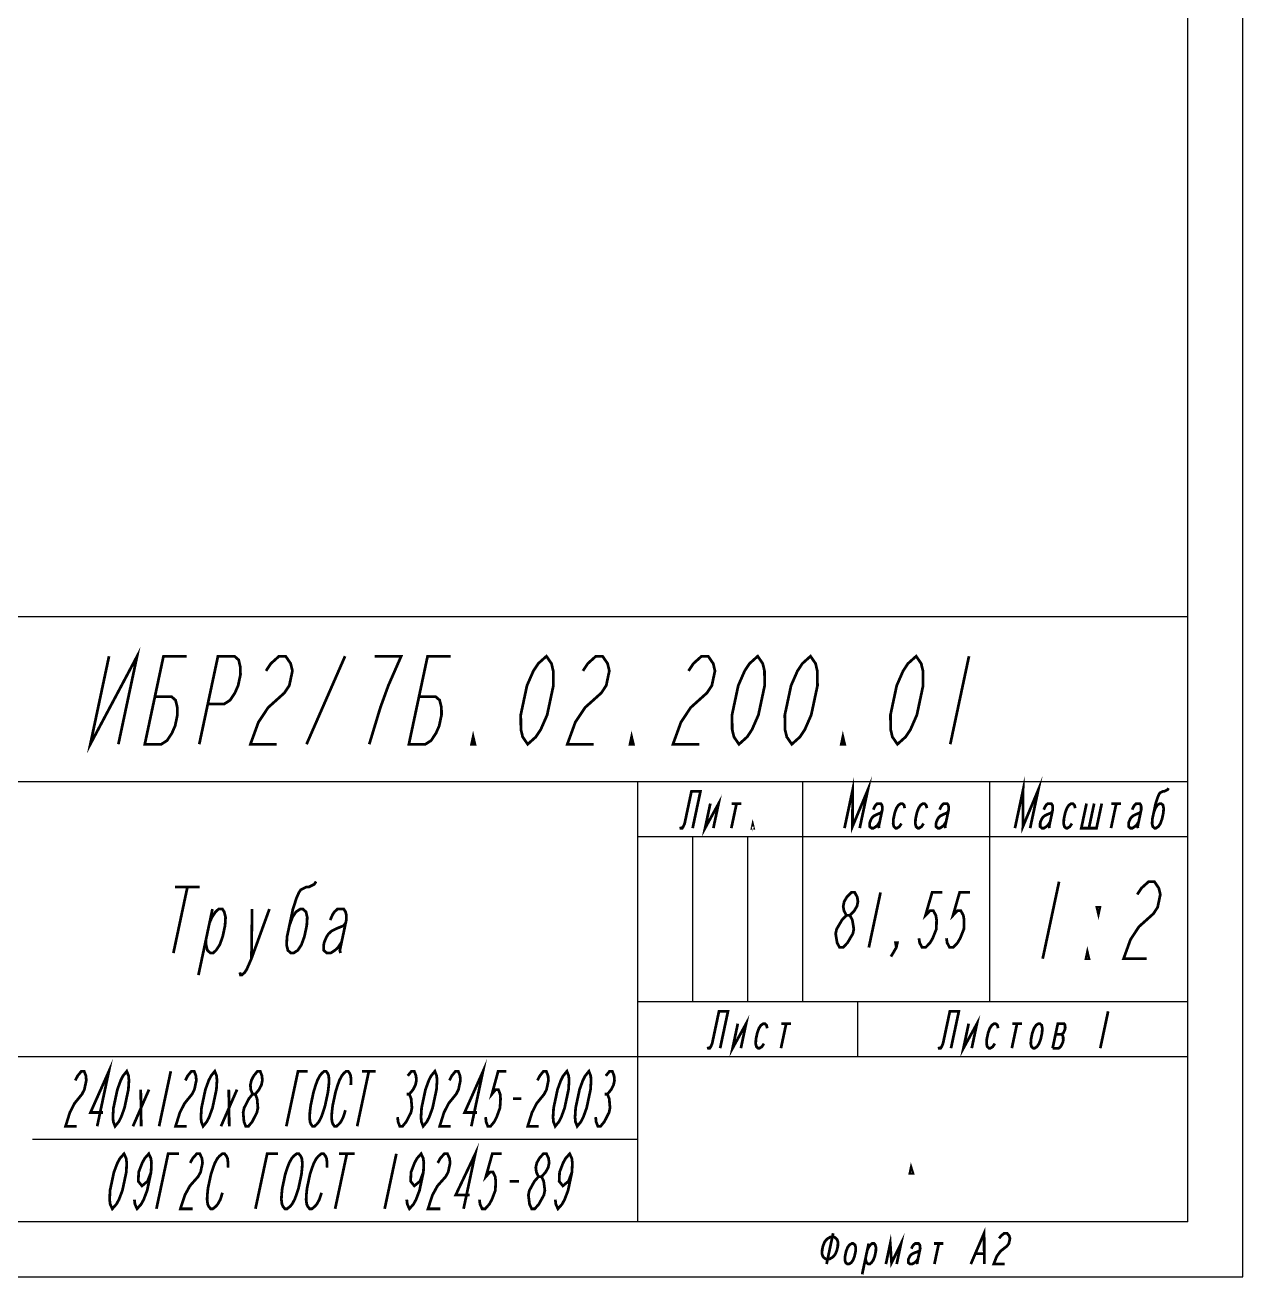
# Model space of a CAD drawing. Header units: millimetres. Extents: x 0 to 420, y 0 to 297.
# Drawn here: x 309.3 to 420, y 0 to 113.8 of the extents above; entities that cross this region are included whole.
import ezdxf

# ---------------------------------------------------------------- set-up
doc = ezdxf.new("R2010")
doc.units = ezdxf.units.MM
doc.header["$LTSCALE"] = 23.1
doc.layers.get('0').update_dxf_attribs({"linetype": 'CONTINUOUS'})

msp = doc.modelspace()

# ---------------------------------------------------------------- linework, layer by layer
at = {"color": 7, "linetype": 'Continuous'}
for p, q in [((420, 0), (420, 297)), ((415, 5), (415, 292)), ((415, 60), (230, 60)), ((415, 5), (415, 60)), ((415, 45), (230, 45)), ((365, 5), (365, 45)), ((380, 25), (380, 45)), ((397, 25), (397, 45)), ((415, 40), (365, 40)), ((370, 25), (370, 40)), ((375, 25), (375, 40)), ((415, 25), (365, 25)), ((385, 20), (385, 25)), ((415, 20), (230, 20)), ((365, 12.5), (310, 12.5)), ((415, 5), (20, 5)), ((415, 5), (230, 5)), ((0, 0), (420, 0))]:
    msp.add_line(p, q, dxfattribs=at)
at = {"color": 2, "linetype": 'Continuous', "const_width": 0.25}
for points in [[(316.9504468, 56.4106357), (315.2499902, 48.4106406), (319.5004651, 56.4106357), (317.8000085, 48.4106406)], [(321.1210693, 52.7439734), (322.6210876, 52.7439734), (323.0002258, 52.4106381), (323.1585205, 51.743974), (323.1668262, 51.0773035), (322.9542627, 50.0773041), (322.6625647, 49.41064), (322.2208521, 48.7439694), (321.7000049, 48.4106406), (320.2000122, 48.4106406), (321.9004431, 56.4106357), (324.0004431, 56.4106357)], [(325.9293823, 52.0773029), (327.429375, 52.0773029), (327.9502222, 52.4106381), (328.3919348, 53.0773022), (328.6836328, 53.7439728), (328.8961963, 54.7439722), (328.8878906, 55.4106363), (328.7295959, 56.0773068), (328.3504578, 56.4106357), (326.8504651, 56.4106357), (325.1500085, 48.4106406)], [(331.2170398, 55.0773074), (331.6587524, 55.7439716), (332.4004431, 56.4106357), (333.0004504, 56.4106357), (333.4587488, 55.7439716), (333.6170435, 55.0773074), (333.3336255, 53.7439728), (332.8919385, 53.0773022), (332.1502222, 52.4106381), (331.4085315, 51.743974), (330.5251062, 50.4106393), (329.8000012, 48.4106406), (332.2000049, 48.4106406)], [(334.9000122, 48.4106406), (338.4004651, 56.4106357)], [(340.6000049, 48.4106406), (341.6085278, 51.743974), (342.3336328, 53.7439728), (342.9170544, 55.0773074), (343.5004504, 56.4106357), (341.1004468, 56.4106357)], [(345.1210803, 52.7439734), (346.621073, 52.7439734), (347.0002368, 52.4106381), (347.1585315, 51.743974), (347.1668115, 51.0773035), (346.9542737, 50.0773041), (346.66255, 49.41064), (346.220863, 48.7439694), (345.6999902, 48.4106406), (344.1999976, 48.4106406), (345.9004541, 56.4106357), (348.0004541, 56.4106357)], [(355.0000012, 48.4106406), (354.5417029, 49.0773047), (354.3834082, 49.7439688), (354.3668225, 51.0773035), (354.9336328, 53.7439728), (355.5170544, 55.0773074), (355.9587415, 55.7439716), (356.7004578, 56.4106357), (357.1587561, 55.7439716), (357.3170508, 55.0773074), (357.3336365, 53.7439728), (356.7668262, 51.0773035), (356.1834045, 49.7439688), (355.7416919, 49.0773047), (355.0000012, 48.4106406)], [(360.0170325, 55.0773074), (360.4587451, 55.7439716), (361.2004614, 56.4106357), (361.8004431, 56.4106357), (362.2587415, 55.7439716), (362.4170361, 55.0773074), (362.1336438, 53.7439728), (361.6919312, 53.0773022), (360.9502148, 52.4106381), (360.2085242, 51.743974), (359.3251245, 50.4106393), (358.5999939, 48.4106406), (360.9999976, 48.4106406)], [(369.6170471, 55.0773074), (370.0587598, 55.7439716), (370.8004504, 56.4106357), (371.4004578, 56.4106357), (371.8587561, 55.7439716), (372.0170508, 55.0773074), (371.7336328, 53.7439728), (371.2919202, 53.0773022), (370.5502295, 52.4106381), (369.8085132, 51.743974), (368.9251135, 50.4106393), (368.2000085, 48.4106406), (370.6000122, 48.4106406)], [(374.2000049, 48.4106406), (373.7417065, 49.0773047), (373.5834119, 49.7439688), (373.5668262, 51.0773035), (374.1336365, 53.7439728), (374.7170325, 55.0773074), (375.1587451, 55.7439716), (375.9004614, 56.4106357), (376.3587598, 55.7439716), (376.5170544, 55.0773074), (376.5336401, 53.7439728), (375.9668298, 51.0773035), (375.3834082, 49.7439688), (374.9416956, 49.0773047), (374.2000049, 48.4106406)], [(379.0000122, 48.4106406), (378.5417139, 49.0773047), (378.3834192, 49.7439688), (378.3668079, 51.0773035), (378.9336438, 53.7439728), (379.5170398, 55.0773074), (379.9587524, 55.7439716), (380.7004431, 56.4106357), (381.1587415, 55.7439716), (381.3170361, 55.0773074), (381.3336475, 53.7439728), (380.7668115, 51.0773035), (380.1834155, 49.7439688), (379.7417029, 49.0773047), (379.0000122, 48.4106406)], [(388.6000012, 48.4106406), (388.1417029, 49.0773047), (387.9834082, 49.7439688), (387.9668225, 51.0773035), (388.5336328, 53.7439728), (389.1170544, 55.0773074), (389.5587415, 55.7439716), (390.3004578, 56.4106357), (390.7587561, 55.7439716), (390.9170508, 55.0773074), (390.9336365, 53.7439728), (390.3668262, 51.0773035), (389.7834045, 49.7439688), (389.3416919, 49.0773047), (388.6000012, 48.4106406)], [(395.1004651, 56.4106357), (393.4000085, 48.4106406)], [(350.1999939, 48.4106406), (349.8999902, 48.4106406), (350.0416992, 49.0773047), (350.1999939, 48.4106406)], [(364.5999902, 48.4106406), (364.3000122, 48.4106406), (364.4416956, 49.0773047), (364.5999902, 48.4106406)], [(383.7999939, 48.4106406), (383.4999902, 48.4106406), (383.6416992, 49.0773047), (383.7999939, 48.4106406)], [(383.7890735, 40.787579), (384.5307898, 44.2771628), (384.5096667, 40.9271603), (385.9126831, 44.2771628), (385.1709412, 40.787579)], [(399.2790601, 40.787579), (400.020802, 44.2771628), (399.999679, 40.9271603), (401.4026697, 44.2771628), (400.6609277, 40.787579)], [(411.8870068, 42.1834113), (412.0388159, 42.6021616), (412.2237964, 42.8813306), (412.441897, 43.0209119), (412.567533, 43.0209119), (412.7262891, 42.8813306), (412.7925806, 42.6021616), (412.7663818, 42.1834113), (412.6476929, 41.6250797), (412.4958838, 41.2063293), (412.310929, 40.9271603), (412.0928027, 40.787579), (411.9671924, 40.787579), (411.8084106, 40.9271603), (411.7421448, 41.2063293), (411.7683179, 41.6250797), (411.8870068, 42.1834113), (412.0650146, 43.0209119), (412.2465088, 43.5792435), (412.3686584, 43.8584125), (412.4611487, 43.9979938), (412.7420544, 44.1375815), (412.8676904, 44.1375815), (413.1485962, 44.2771628), (413.2410864, 44.4167441)], [(368.8865332, 40.9271603), (368.919679, 40.787579), (369.0453149, 40.787579), (369.1378052, 40.9271603), (369.2599548, 41.2063293), (369.8830078, 44.1375815), (370.699552, 44.1375815), (369.9874951, 40.787579)], [(371.5928467, 43.0209119), (371.1181165, 40.787579), (372.3465857, 43.0209119), (371.8718811, 40.787579)], [(373.9796997, 43.0209119), (373.5049951, 40.787579)], [(373.5400122, 43.0209119), (374.4193872, 43.0209119)], [(387.1932422, 42.322999), (387.100752, 42.1834113), (386.7570154, 42.04383), (386.4761096, 41.9042487), (386.3208142, 41.7646609), (386.228324, 41.6250797), (386.1061743, 41.3459106), (386.0765149, 41.2063293), (386.0799756, 40.9271603), (386.2387573, 40.787579), (386.4271985, 40.787579), (386.6452991, 40.9271603), (386.8005945, 41.066748), (386.9855493, 41.3459106)], [(386.4063574, 42.4625803), (386.5285071, 42.7417493), (386.6209717, 42.8813306), (386.7762671, 43.0209119), (387.0903442, 43.0209119), (387.1862952, 42.8813306), (387.2194409, 42.7417493), (387.2229016, 42.4625803), (386.8965454, 40.9271603), (386.9296912, 40.787579)], [(389.262583, 42.6021616), (389.1962915, 42.8813306), (389.0375098, 43.0209119), (388.9118994, 43.0209119), (388.6937988, 42.8813306), (388.5088184, 42.6021616), (388.3570093, 42.1834113), (388.2383203, 41.6250797), (388.2121216, 41.2063293), (388.2784131, 40.9271603), (388.4371948, 40.787579), (388.5628052, 40.787579), (388.7809314, 40.9271603), (388.9658862, 41.2063293)], [(391.2725793, 42.6021616), (391.2062878, 42.8813306), (391.0475317, 43.0209119), (390.9218958, 43.0209119), (390.7037952, 42.8813306), (390.5188147, 42.6021616), (390.3670056, 42.1834113), (390.2483167, 41.6250797), (390.2221436, 41.2063293), (390.2884094, 40.9271603), (390.4471912, 40.787579), (390.5728015, 40.787579), (390.7909277, 40.9271603), (390.9758826, 41.2063293)], [(393.2232312, 42.322999), (393.1307666, 42.1834113), (392.78703, 42.04383), (392.5060986, 41.9042487), (392.3508032, 41.7646609), (392.2583386, 41.6250797), (392.136189, 41.3459106), (392.1065039, 41.2063293), (392.1099902, 40.9271603), (392.2687463, 40.787579), (392.4571875, 40.787579), (392.6752881, 40.9271603), (392.8305835, 41.066748), (393.015564, 41.3459106)], [(392.4363464, 42.4625803), (392.5584961, 42.7417493), (392.6509863, 42.8813306), (392.8062817, 43.0209119), (393.1203333, 43.0209119), (393.2162842, 42.8813306), (393.2494299, 42.7417493), (393.2529163, 42.4625803), (392.9265344, 40.9271603), (392.9596802, 40.787579)], [(402.6832288, 42.322999), (402.5907642, 42.1834113), (402.2470276, 42.04383), (401.9660962, 41.9042487), (401.8108008, 41.7646609), (401.7183362, 41.6250797), (401.5961865, 41.3459106), (401.5665015, 41.2063293), (401.5699878, 40.9271603), (401.7287439, 40.787579), (401.9171851, 40.787579), (402.1352856, 40.9271603), (402.2905811, 41.066748), (402.4755615, 41.3459106)], [(401.896344, 42.4625803), (402.0184937, 42.7417493), (402.1109839, 42.8813306), (402.2662793, 43.0209119), (402.5803308, 43.0209119), (402.6762817, 42.8813306), (402.7094275, 42.7417493), (402.7129138, 42.4625803), (402.386532, 40.9271603), (402.4196777, 40.787579)], [(404.7525696, 42.6021616), (404.6862781, 42.8813306), (404.527522, 43.0209119), (404.401886, 43.0209119), (404.1837854, 42.8813306), (403.9988306, 42.6021616), (403.8469958, 42.1834113), (403.7283325, 41.6250797), (403.7021338, 41.2063293), (403.7684253, 40.9271603), (403.9271814, 40.787579), (404.0528174, 40.787579), (404.270918, 40.9271603), (404.4558728, 41.2063293)], [(405.7837793, 43.0209119), (405.3090747, 40.787579), (406.6909424, 40.787579), (407.165647, 43.0209119)], [(406.4747131, 43.0209119), (406.0000085, 40.787579)], [(408.4847095, 43.0209119), (408.0100049, 40.787579)], [(408.045022, 43.0209119), (408.924397, 43.0209119)], [(410.7232397, 42.322999), (410.6307495, 42.1834113), (410.2870129, 42.04383), (410.0061072, 41.9042487), (409.8508118, 41.7646609), (409.7583215, 41.6250797), (409.6361719, 41.3459106), (409.6065125, 41.2063293), (409.6099731, 40.9271603), (409.7687549, 40.787579), (409.957196, 40.787579), (410.1752966, 40.9271603), (410.330592, 41.066748), (410.5155469, 41.3459106)], [(409.936355, 42.4625803), (410.0585046, 42.7417493), (410.1509692, 42.8813306), (410.3062646, 43.0209119), (410.6203418, 43.0209119), (410.7162927, 42.8813306), (410.7494385, 42.7417493), (410.7528992, 42.4625803), (410.426543, 40.9271603), (410.4596887, 40.787579)], [(375.5149915, 40.787579), (375.3893811, 40.787579), (375.4487256, 41.066748), (375.5149915, 40.787579)], [(324.0753479, 35.4329764), (322.7999927, 29.43298)], [(322.9503406, 35.4329764), (325.2003296, 35.4329764)], [(333.3438794, 31.9329785), (333.615813, 32.6829813), (333.9470911, 33.182981), (334.3377136, 33.4329776), (334.5627356, 33.4329776), (334.8470764, 33.182981), (334.9658167, 32.6829813), (334.9188794, 31.9329785), (334.7063416, 30.9329791), (334.434408, 30.1829764), (334.1031299, 29.6829767), (333.7125073, 29.43298), (333.487511, 29.43298), (333.2031445, 29.6829767), (333.0844299, 30.1829764), (333.1313416, 30.9329791), (333.3438794, 31.9329785), (333.6627246, 33.4329776), (333.9877734, 34.432977), (334.2065662, 34.9329767), (334.3721924, 35.1829797), (334.8753516, 35.4329764), (335.1003479, 35.4329764), (335.6034814, 35.6829794), (335.7691077, 35.9329761)], [(403.2879016, 35.9218057), (401.8000085, 28.92181)], [(410.3899109, 34.7551419), (410.7764062, 35.3384738), (411.4254016, 35.9218057), (411.9504016, 35.9218057), (412.3514062, 35.3384738), (412.4899109, 34.7551419), (412.2419202, 33.5884717), (411.8554504, 33.0051398), (411.2064551, 32.4218079), (410.5574597, 31.838476), (409.784469, 30.6718057), (409.1500085, 28.92181), (411.2500085, 28.92181)], [(383.9636975, 32.860816), (383.7397778, 33.2774835), (383.6720764, 33.694151), (383.7606445, 34.1108121), (384.0054565, 34.5274796), (384.4065381, 34.944147), (384.7190259, 34.944147), (384.9429712, 34.5274796), (385.010647, 34.1108121), (384.9220789, 33.694151), (384.6772668, 33.2774835), (384.2762109, 32.860816)], [(387.0627869, 34.944147), (385.9999951, 29.9441501)], [(392.6877722, 34.944147), (391.7502832, 34.944147), (391.1511987, 32.860816), (391.5522803, 33.2774835), (391.8647681, 33.2774835), (392.0887134, 32.860816), (392.1563892, 32.4441486), (392.1355225, 31.6108136), (391.8021423, 30.777485), (391.5573047, 30.3608176), (391.1562488, 29.9441501), (390.843761, 29.9441501), (390.6198157, 30.3608176), (390.5521399, 30.777485)], [(395.1877771, 34.944147), (394.2502881, 34.944147), (393.6512036, 32.860816), (394.0522595, 33.2774835), (394.3647729, 33.2774835), (394.5887183, 32.860816), (394.656394, 32.4441486), (394.6355017, 31.6108136), (394.3021216, 30.777485), (394.0573096, 30.3608176), (393.6562537, 29.9441501), (393.3437402, 29.9441501), (393.1198206, 30.3608176), (393.0521191, 30.777485)], [(326.3502283, 33.4329776), (325.0748987, 27.4329813)], [(326.0845239, 32.1829752), (326.3033167, 32.6829813), (326.6345947, 33.182981), (326.9127319, 33.4329776), (327.2502136, 33.4329776), (327.4220947, 33.182981), (327.5408093, 32.6829813), (327.4938977, 31.9329785), (327.2813342, 30.9329791), (327.0094263, 30.1829764), (326.6781482, 29.6829767), (326.400011, 29.43298), (326.174989, 29.43298), (325.8906482, 29.6829767), (325.771908, 30.1829764), (325.7657043, 30.6829761)], [(328.8405176, 27.6829779), (328.8998877, 27.4329813), (329.0123987, 27.4329813), (329.2905359, 27.6829779), (329.4561621, 27.932981), (329.8937219, 28.9329803), (331.5252209, 33.4329776)], [(329.9502209, 33.4329776), (329.8937219, 28.9329803)], [(337.0501794, 32.4329782), (337.2689465, 32.9329779), (337.4345984, 33.182981), (337.7127356, 33.4329776), (338.2752136, 33.4329776), (338.4470947, 33.182981), (338.5064392, 32.9329779), (338.5126685, 32.4329782), (337.9281445, 29.6829767), (337.987489, 29.43298)], [(406.9919202, 33.5884717), (406.8679504, 33.0051398), (406.7294202, 33.5884717), (406.9919202, 33.5884717)], [(338.4595276, 32.1829752), (338.2939014, 31.9329785), (337.6782568, 31.6829755), (337.1751233, 31.4329788), (336.8969861, 31.1829758), (336.7313342, 30.9329791), (336.5125671, 30.4329794), (336.4594263, 30.1829764), (336.4656299, 29.6829767), (336.7499963, 29.43298), (337.0875037, 29.43298), (337.4781519, 29.6829767), (337.7562891, 29.9329797), (338.0875671, 30.4329794)], [(383.3437463, 29.9441501), (383.1198267, 30.3608176), (383.0521252, 30.777485), (382.9844495, 31.1941461), (383.0730176, 31.6108136), (383.3178296, 32.0274811), (383.5626416, 32.4441486), (383.9636975, 32.860816), (384.2762109, 32.860816), (384.5001306, 32.4441486), (384.567832, 32.0274811), (384.6355078, 31.6108136), (384.5469397, 31.1941461), (384.3021277, 30.777485), (384.0573157, 30.3608176), (383.6562598, 29.9441501), (383.3437463, 29.9441501)], [(388.5, 29.9441501), (388.4323242, 30.3608176), (388.5885681, 30.3608176), (388.5, 29.9441501), (388.010376, 29.1108151)], [(406.0000085, 28.92181), (405.7375085, 28.92181), (405.8615039, 29.5051419), (406.0000085, 28.92181)], [(371.3865381, 20.9271629), (371.4196838, 20.7875784), (371.5453198, 20.7875784), (371.6377844, 20.9271629), (371.7599341, 21.2063287), (372.3830127, 24.1375809), (373.1995569, 24.1375809), (372.4875, 20.7875784)], [(392.366543, 20.9271629), (392.3996887, 20.7875784), (392.5253247, 20.7875784), (392.6177893, 20.9271629), (392.739939, 21.2063287), (393.3629919, 24.1375809), (394.1795618, 24.1375809), (393.4675049, 20.7875784)], [(407.7470691, 24.1375809), (407.0350122, 20.7875784)], [(374.0928259, 23.0209113), (373.6181213, 20.7875784), (374.8465906, 23.0209113), (374.371886, 20.7875784)], [(376.767583, 22.6021642), (376.7012915, 22.88133), (376.5425098, 23.0209113), (376.4168994, 23.0209113), (376.1987988, 22.88133), (376.0138184, 22.6021642), (375.8620093, 22.1834138), (375.7433203, 21.625079), (375.7171216, 21.2063287), (375.7834131, 20.9271629), (375.9421948, 20.7875784), (376.0678052, 20.7875784), (376.2859314, 20.9271629), (376.4708862, 21.2063287)], [(378.4897009, 23.0209113), (378.0149963, 20.7875784)], [(378.0500134, 23.0209113), (378.9293884, 23.0209113)], [(395.0728308, 23.0209113), (394.5981262, 20.7875784), (395.8265955, 23.0209113), (395.3518652, 20.7875784)], [(397.7475879, 22.6021642), (397.6812964, 22.88133), (397.5225146, 23.0209113), (397.3969043, 23.0209113), (397.1787781, 22.88133), (396.9938232, 22.6021642), (396.8420142, 22.1834138), (396.7233252, 21.625079), (396.6971265, 21.2063287), (396.763418, 20.9271629), (396.9221997, 20.7875784), (397.0478101, 20.7875784), (397.2659106, 20.9271629), (397.4508911, 21.2063287)], [(399.4697058, 23.0209113), (398.9950012, 20.7875784)], [(399.0300183, 23.0209113), (399.9093933, 23.0209113)], [(400.8620068, 22.1834138), (401.0138159, 22.6021642), (401.1987964, 22.88133), (401.416897, 23.0209113), (401.542533, 23.0209113), (401.7012891, 22.88133), (401.7675806, 22.6021642), (401.7413818, 22.1834138), (401.6226929, 21.625079), (401.4708838, 21.2063287), (401.285929, 20.9271629), (401.0678027, 20.7875784), (400.9421924, 20.7875784), (400.7834106, 20.9271629), (400.7171448, 21.2063287), (400.7433179, 21.625079), (400.8620068, 22.1834138)], [(402.7009424, 20.7875784), (403.175647, 23.0209113), (403.7409705, 23.0209113), (403.8369214, 22.88133), (403.8403821, 22.6021642), (403.8107227, 22.4625797), (403.688573, 22.1834138), (403.5332776, 22.0438293), (402.9679541, 22.0438293)], [(402.7009424, 20.7875784), (403.2662402, 20.7875784), (403.4215356, 20.9271629), (403.5140259, 21.0667474), (403.6361755, 21.3459132), (403.665835, 21.4854977), (403.6623743, 21.7646635), (403.6292285, 21.9042448), (403.5332776, 22.0438293)], [(315.8749915, 13.6941472), (316.9377832, 18.6941473), (315.2657043, 14.9441496), (316.390686, 14.9441496)], [(349.8749963, 13.6941472), (350.9377881, 18.6941473), (349.2656836, 14.9441496), (350.3906909, 14.9441496)], [(313.8856567, 17.8608156), (314.09922, 18.2774831), (314.4377783, 18.6941473), (314.6877942, 18.6941473), (314.8492163, 18.2774831), (314.8856433, 17.8608156), (314.7085327, 17.0274806), (314.4949438, 16.6108163), (314.1563855, 16.1941489), (313.8178271, 15.7774814), (313.3907007, 14.9441496), (313.0000012, 13.6941472), (313.9999878, 13.6941472)], [(317.5000049, 13.6941472), (317.3385571, 14.1108147), (317.3021301, 14.5274821), (317.3542712, 15.3608139), (317.7085181, 17.0274806), (318.0106494, 17.8608156), (318.2242126, 18.2774831), (318.562771, 18.6941473), (318.7242187, 18.2774831), (318.7606458, 17.8608156), (318.7085303, 17.0274806), (318.3542578, 15.3608139), (318.0521265, 14.5274821), (317.8385632, 14.1108147), (317.5000049, 13.6941472)], [(322.5627942, 18.6941473), (321.5000024, 13.6941472)], [(323.8856506, 17.8608156), (324.0992139, 18.2774831), (324.4377722, 18.6941473), (324.6877881, 18.6941473), (324.8492102, 18.2774831), (324.8856628, 17.8608156), (324.7085266, 17.0274806), (324.4949634, 16.6108163), (324.1563794, 16.1941489), (323.817821, 15.7774814), (323.3906946, 14.9441496), (322.9999951, 13.6941472), (324.0000073, 13.6941472)], [(325.5, 13.6941472), (325.3385779, 14.1108147), (325.3021252, 14.5274821), (325.3542664, 15.3608139), (325.7085132, 17.0274806), (326.0106445, 17.8608156), (326.2242078, 18.2774831), (326.5627917, 18.6941473), (326.7242139, 18.2774831), (326.7606409, 17.8608156), (326.7085254, 17.0274806), (326.3542529, 15.3608139), (326.0521216, 14.5274821), (325.8385583, 14.1108147), (325.5, 13.6941472)], [(329.9949536, 16.6108163), (329.8335315, 17.0274806), (329.7970789, 17.4441481), (329.885647, 17.8608156), (330.0992102, 18.2774831), (330.4377942, 18.6941473), (330.6877844, 18.6941473), (330.8492065, 18.2774831), (330.8856592, 17.8608156), (330.7970911, 17.4441481), (330.5835278, 17.0274806), (330.2449438, 16.6108163)], [(333.0625122, 13.6941472), (334.1252783, 18.6941473), (335.0002954, 18.6941473)], [(335.5392407, 16.8191501), (335.2735364, 15.5691476), (335.2031946, 14.9441496), (335.177124, 14.5274821), (335.2135767, 14.1108147), (335.2942749, 13.9024809), (335.4374963, 13.6941472), (335.624989, 13.6941472), (335.8567786, 13.9024809), (336.0260706, 14.1108147), (336.2396338, 14.5274821), (336.3906995, 14.9441496), (336.5860364, 15.5691476), (336.8517407, 16.8191501), (336.9220825, 17.4441481), (336.9481531, 17.8608156), (336.9117261, 18.2774831), (336.8310022, 18.4858136), (336.6877808, 18.6941473), (336.5002881, 18.6941473), (336.2684985, 18.4858136), (336.0992065, 18.2774831), (335.8856433, 17.8608156), (335.7345776, 17.4441481), (335.5392407, 16.8191501)], [(338.9220813, 17.4441481), (338.9481519, 17.8608156), (338.9117249, 18.2774831), (338.831001, 18.4858136), (338.6877795, 18.6941473), (338.5002869, 18.6941473), (338.2684973, 18.4858136), (338.0992053, 18.2774831), (337.8856421, 17.8608156), (337.7345764, 17.4441481), (337.5392395, 16.8191501), (337.2735352, 15.5691476), (337.2031934, 14.9441496), (337.1771228, 14.5274821), (337.2135754, 14.1108147), (337.2942737, 13.9024809), (337.4374951, 13.6941472), (337.6249878, 13.6941472), (337.8567773, 13.9024809), (338.0260693, 14.1108147), (338.2396326, 14.5274821), (338.4349695, 15.1524834)], [(340.5627832, 18.6941473), (339.4999915, 13.6941472)], [(339.937782, 18.6941473), (341.1877844, 18.6941473)], [(344.0992273, 18.2774831), (344.4377856, 18.6941473), (344.6877759, 18.6941473), (344.8492236, 18.2774831), (344.8856506, 17.8608156), (344.7970825, 17.4441481), (344.5835193, 17.0274806), (344.2449609, 16.6108163), (344.4063831, 16.1941489), (344.4428357, 15.7774814), (344.4792627, 15.3608139), (344.3906946, 14.9441496), (344.1771313, 14.5274821), (343.9635681, 14.1108147), (343.6250098, 13.6941472), (343.3749939, 13.6941472), (343.2135718, 14.1108147), (343.1771191, 14.5274821)], [(345.4999878, 13.6941472), (345.3385657, 14.1108147), (345.3021387, 14.5274821), (345.3542542, 15.3608139), (345.7085266, 17.0274806), (346.010658, 17.8608156), (346.2242212, 18.2774831), (346.5627795, 18.6941473), (346.7242273, 18.2774831), (346.7606543, 17.8608156), (346.7085132, 17.0274806), (346.3542664, 15.3608139), (346.052135, 14.5274821), (345.8385718, 14.1108147), (345.4999878, 13.6941472)], [(347.8856616, 17.8608156), (348.0992249, 18.2774831), (348.4377832, 18.6941473), (348.6877734, 18.6941473), (348.8492212, 18.2774831), (348.8856482, 17.8608156), (348.708512, 17.0274806), (348.4949487, 16.6108163), (348.1563904, 16.1941489), (347.817832, 15.7774814), (347.3907056, 14.9441496), (347.0000061, 13.6941472), (347.9999927, 13.6941472)], [(353.062782, 18.6941473), (352.3127856, 18.6941473), (351.74495, 16.6108163), (352.0835339, 17.0274806), (352.3335242, 17.0274806), (352.4949463, 16.6108163), (352.5313989, 16.1941489), (352.4792578, 15.3608139), (352.1771265, 14.5274821), (351.9635632, 14.1108147), (351.6250049, 13.6941472), (351.374989, 13.6941472), (351.2135669, 14.1108147), (351.1771399, 14.5274821)], [(355.8856567, 17.8608156), (356.09922, 18.2774831), (356.4377783, 18.6941473), (356.6877942, 18.6941473), (356.8492163, 18.2774831), (356.8856433, 17.8608156), (356.7085327, 17.0274806), (356.4949438, 16.6108163), (356.1563855, 16.1941489), (355.8178271, 15.7774814), (355.3907007, 14.9441496), (355.0000012, 13.6941472), (355.9999878, 13.6941472)], [(357.5000061, 13.6941472), (357.3385583, 14.1108147), (357.3021313, 14.5274821), (357.3542725, 15.3608139), (357.7085193, 17.0274806), (358.0106506, 17.8608156), (358.2242139, 18.2774831), (358.5627722, 18.6941473), (358.72422, 18.2774831), (358.760647, 17.8608156), (358.7085315, 17.0274806), (358.354259, 15.3608139), (358.0521277, 14.5274821), (357.8385645, 14.1108147), (357.5000061, 13.6941472)], [(359.5000049, 13.6941472), (359.3385571, 14.1108147), (359.3021301, 14.5274821), (359.3542712, 15.3608139), (359.7085181, 17.0274806), (360.0106494, 17.8608156), (360.2242126, 18.2774831), (360.562771, 18.6941473), (360.7242187, 18.2774831), (360.7606458, 17.8608156), (360.7085303, 17.0274806), (360.3542578, 15.3608139), (360.0521265, 14.5274821), (359.8385632, 14.1108147), (359.5000049, 13.6941472)], [(362.0992163, 18.2774831), (362.4377747, 18.6941473), (362.6877905, 18.6941473), (362.8492126, 18.2774831), (362.8856396, 17.8608156), (362.7970972, 17.4441481), (362.5835339, 17.0274806), (362.24495, 16.6108163), (362.4063977, 16.1941489), (362.4428247, 15.7774814), (362.4792517, 15.3608139), (362.3906836, 14.9441496), (362.1771204, 14.5274821), (361.9635571, 14.1108147), (361.6249988, 13.6941472), (361.3750085, 13.6941472), (361.2135608, 14.1108147), (361.1771338, 14.5274821)], [(319.1249927, 13.6941472), (320.5835339, 17.0274806)], [(319.833512, 17.0274806), (319.874989, 13.6941472)], [(327.1249878, 13.6941472), (328.5835291, 17.0274806)], [(327.8335327, 17.0274806), (327.8750098, 13.6941472)], [(329.3750024, 13.6941472), (329.2135547, 14.1108147), (329.1771277, 14.5274821), (329.1407007, 14.9441496), (329.2292688, 15.3608139), (329.442832, 15.7774814), (329.6563953, 16.1941489), (329.9949536, 16.6108163), (330.2449438, 16.6108163), (330.4063916, 16.1941489), (330.4428186, 15.7774814), (330.4792712, 15.3608139), (330.3907031, 14.9441496), (330.1771399, 14.5274821), (329.9635767, 14.1108147), (329.6249927, 13.6941472), (329.3750024, 13.6941472)], [(343.9949451, 16.6108163), (344.2449609, 16.6108163)], [(353.6563806, 16.1941489), (354.4064026, 16.1941489)], [(361.9949597, 16.6108163), (362.24495, 16.6108163)], [(317.249989, 6.1941486), (317.0573181, 6.610816), (317.0052539, 7.0274803), (317.0417578, 7.8608153), (317.3960303, 9.527482), (317.7137732, 10.3608138), (317.9429736, 10.7774812), (318.3127808, 11.1941487), (318.5054773, 10.7774812), (318.5575159, 10.3608138), (318.521012, 9.527482), (318.1667651, 7.8608153), (317.8489966, 7.0274803), (317.6198218, 6.610816), (317.249989, 6.1941486)], [(320.7710266, 9.527482), (320.4532581, 8.694147), (319.9428186, 8.2774828), (319.6095154, 8.694147), (319.6460193, 9.527482), (319.9637878, 10.3608138), (320.1929626, 10.7774812), (320.5627954, 11.1941487), (320.7554663, 10.7774812), (320.8075305, 10.3608138), (320.7710266, 9.527482), (320.4167542, 7.8608153), (320.0990112, 7.0274803), (319.8698108, 6.610816), (319.5000037, 6.1941486), (319.3073071, 6.610816), (319.2552429, 7.0274803)], [(345.5210339, 9.527482), (345.2032654, 8.694147), (344.6928259, 8.2774828), (344.3595227, 8.694147), (344.3960266, 9.527482), (344.7137695, 10.3608138), (344.94297, 10.7774812), (345.3127771, 11.1941487), (345.5054736, 10.7774812), (345.5575378, 10.3608138), (345.5210339, 9.527482), (345.1667615, 7.8608153), (344.8489929, 7.0274803), (344.6198181, 6.610816), (344.250011, 6.1941486), (344.0573145, 6.610816), (344.0052502, 7.0274803)], [(349.171886, 6.1941486), (350.2346521, 11.1941487), (348.4531897, 7.4441478), (349.7188293, 7.4441478)], [(359.0210193, 9.527482), (358.7032764, 8.694147), (358.1928369, 8.2774828), (357.8595081, 8.694147), (357.896012, 9.527482), (358.2137805, 10.3608138), (358.4429553, 10.7774812), (358.8127881, 11.1941487), (359.005459, 10.7774812), (359.0575232, 10.3608138), (359.0210193, 9.527482), (358.6667725, 7.8608153), (358.3490039, 7.0274803), (358.1198035, 6.610816), (357.7499963, 6.1941486), (357.5573254, 6.610816), (357.5052612, 7.0274803)], [(321.2578052, 6.1941486), (322.3205969, 11.1941487), (323.3049719, 11.1941487)], [(324.3231592, 10.3608138), (324.552334, 10.7774812), (324.9221667, 11.1941487), (325.2034058, 11.1941487), (325.3961023, 10.7774812), (325.4481409, 10.3608138), (325.2710303, 9.527482), (325.0418298, 9.1108145), (324.6720227, 8.694147), (324.3021899, 8.2774828), (323.8438147, 7.4441478), (323.4375037, 6.1941486), (324.562511, 6.1941486)], [(327.7502197, 9.9441495), (327.7684717, 10.3608138), (327.7164075, 10.7774812), (327.620072, 10.985815), (327.4534204, 11.1941487), (327.2424719, 11.1941487), (326.9872522, 10.985815), (326.8023486, 10.7774812), (326.5731482, 10.3608138), (326.4142639, 9.9441495), (326.2111084, 9.3191483), (325.9454297, 8.069149), (325.8828809, 7.4441478), (325.8646289, 7.0274803), (325.9166931, 6.610816), (326.0130286, 6.4024823), (326.1796802, 6.1941486), (326.3906287, 6.1941486), (326.6458484, 6.4024823), (326.830752, 6.610816), (327.0599524, 7.0274803), (327.2631079, 7.6524815)], [(330.2578125, 6.1941486), (331.3206042, 11.1941487), (332.3049792, 11.1941487)], [(332.9611267, 9.3191483), (332.6954224, 8.069149), (332.6328735, 7.4441478), (332.6146216, 7.0274803), (332.6666858, 6.610816), (332.7630212, 6.4024823), (332.9296985, 6.1941486), (333.1406213, 6.1941486), (333.3958411, 6.4024823), (333.5807446, 6.610816), (333.8099451, 7.0274803), (333.9688293, 7.4441478), (334.1719849, 8.069149), (334.4376892, 9.3191483), (334.5002124, 9.9441495), (334.5184644, 10.3608138), (334.4664001, 10.7774812), (334.3700647, 10.985815), (334.2034131, 11.1941487), (333.9924646, 11.1941487), (333.7372449, 10.985815), (333.5523413, 10.7774812), (333.3231409, 10.3608138), (333.1642822, 9.9441495), (332.9611267, 9.3191483)], [(336.7502014, 9.9441495), (336.7684534, 10.3608138), (336.7164148, 10.7774812), (336.6200537, 10.985815), (336.4534021, 11.1941487), (336.2424792, 11.1941487), (335.9872595, 10.985815), (335.8023303, 10.7774812), (335.5731555, 10.3608138), (335.4142712, 9.9441495), (335.2111157, 9.3191483), (334.9454114, 8.069149), (334.8828882, 7.4441478), (334.8646362, 7.0274803), (334.9167004, 6.610816), (335.0130359, 6.4024823), (335.1796875, 6.1941486), (335.390636, 6.1941486), (335.6458557, 6.4024823), (335.8307593, 6.610816), (336.0599341, 7.0274803), (336.2631152, 7.6524815)], [(338.5627844, 11.1941487), (337.4999927, 6.1941486)], [(337.8596484, 11.1941487), (339.2659204, 11.1941487)], [(343.0627881, 11.1941487), (341.9999963, 6.1941486)], [(346.8231519, 10.3608138), (347.0523523, 10.7774812), (347.4221594, 11.1941487), (347.7033984, 11.1941487), (347.896095, 10.7774812), (347.9481592, 10.3608138), (347.7710229, 9.527482), (347.5418225, 9.1108145), (347.1720154, 8.694147), (346.8022083, 8.2774828), (346.343833, 7.4441478), (345.9374963, 6.1941486), (347.0625037, 6.1941486)], [(352.6252734, 11.1941487), (351.7815308, 11.1941487), (351.1980835, 9.1108145), (351.5678906, 9.527482), (351.8491553, 9.527482), (352.0418262, 9.1108145), (352.0938904, 8.694147), (352.0573865, 7.8608153), (351.7396179, 7.0274803), (351.5104431, 6.610816), (351.140636, 6.1941486), (350.8593713, 6.1941486), (350.6667004, 6.610816), (350.6146362, 7.0274803)], [(355.9793262, 9.1108145), (355.7866553, 9.527482), (355.7345911, 9.9441495), (355.8231592, 10.3608138), (356.052334, 10.7774812), (356.4221667, 11.1941487), (356.7034058, 11.1941487), (356.8961023, 10.7774812), (356.9481409, 10.3608138), (356.8595984, 9.9441495), (356.6303979, 9.527482), (356.2605908, 9.1108145)], [(389.9999927, 9.4329794), (389.7374927, 9.4329794), (389.8437744, 9.9329791), (389.9999927, 9.4329794)], [(355.359375, 6.1941486), (355.1666785, 6.610816), (355.1146399, 7.0274803), (355.0625757, 7.4441478), (355.1511438, 7.8608153), (355.3803186, 8.2774828), (355.609519, 8.694147), (355.9793262, 9.1108145), (356.2605908, 9.1108145), (356.4532617, 8.694147), (356.5053259, 8.2774828), (356.5573901, 7.8608153), (356.468822, 7.4441478), (356.2396216, 7.0274803), (356.0104468, 6.610816), (355.640614, 6.1941486), (355.359375, 6.1941486)], [(353.3595044, 8.694147), (354.2032727, 8.694147)], [(395.2675012, 1.1724678), (396.475155, 3.9724667), (396.4925098, 1.1724678)], [(382.8645044, 3.6224657), (382.4970044, 3.6224657), (382.2884656, 3.5057986), (382.1411682, 3.3891316), (381.969082, 3.1558008), (381.8334229, 2.8057997), (381.7590308, 2.4557986), (381.7458801, 2.1058008), (381.8187854, 1.8724667), (381.9164795, 1.7557997), (382.0754407, 1.6391327), (382.4429407, 1.6391327), (382.6514795, 1.7557997), (382.7987769, 1.8724667), (382.9708887, 2.1058008), (383.1065222, 2.4557986), (383.1809143, 2.8057997), (383.1940649, 3.1558008), (383.1211597, 3.3891316), (383.0234656, 3.5057986), (382.8645044, 3.6224657)], [(382.7551465, 3.9724667), (382.1600098, 1.1724678)], [(387.5500012, 1.1724678), (387.9467761, 3.0391338), (388.0647986, 1.2891316), (388.9267676, 3.0391338), (388.5299927, 1.1724678)], [(397.8459741, 3.5057986), (398.0180603, 3.7391327), (398.312655, 3.9724667), (398.5576465, 3.9724667), (398.7530603, 3.7391327), (398.8259656, 3.5057986), (398.7267847, 3.0391338), (398.5546729, 2.8057997), (398.2600781, 2.5724657), (397.9654834, 2.3391316), (397.6212854, 1.8724667), (397.3499927, 1.1724678), (398.3300098, 1.1724678)], [(383.9392419, 2.3391316), (384.0748755, 2.6891327), (384.2469617, 2.9224667), (384.4555261, 3.0391338), (384.5780347, 3.0391338), (384.7369702, 2.9224667), (384.8098755, 2.6891327), (384.7967249, 2.3391316), (384.6975439, 1.8724667), (384.5618848, 1.5224657), (384.3897986, 1.2891316), (384.1812598, 1.1724678), (384.0587512, 1.1724678), (383.89979, 1.2891316), (383.8268848, 1.5224657), (383.8400354, 1.8724667), (383.9392419, 2.3391316)], [(385.9867676, 3.0391338), (385.3916052, 0.2391316)], [(385.8627722, 2.4557986), (385.9736169, 2.6891327), (386.1457288, 2.9224667), (386.2930261, 3.0391338), (386.4767761, 3.0391338), (386.5744702, 2.9224667), (386.6473755, 2.6891327), (386.6342249, 2.3391316), (386.5350439, 1.8724667), (386.3993848, 1.5224657), (386.2272986, 1.2891316), (386.0800012, 1.1724678), (385.9574927, 1.1724678), (385.7985571, 1.2891316), (385.7256519, 1.5224657), (385.713988, 1.7557997)], [(390.6402722, 2.4557986), (390.5542419, 2.3391316), (390.2231946, 2.2224678), (389.9533887, 2.1058008), (389.8060913, 1.9891338), (389.7200354, 1.8724667), (389.6091907, 1.6391327), (389.5844019, 1.5224657), (389.59604, 1.2891316), (389.7550012, 1.1724678), (389.9387512, 1.1724678), (390.14729, 1.2891316), (390.2945874, 1.4057986), (390.4666992, 1.6391327)], [(389.8688196, 2.5724657), (389.9796643, 2.8057997), (390.0657202, 2.9224667), (390.2130176, 3.0391338), (390.5192761, 3.0391338), (390.6169702, 2.9224667), (390.6534229, 2.8057997), (390.6650867, 2.5724657), (390.3923071, 1.2891316), (390.4287598, 1.1724678)], [(391.9280347, 3.0391338), (392.7855176, 3.0391338)], [(392.3567761, 3.0391338), (391.9600012, 1.1724678)], [(395.7108801, 2.1058008), (396.4458801, 2.1058008)]]:
    msp.add_lwpolyline(points, dxfattribs=at)

doc.saveas('drawing.dxf')
